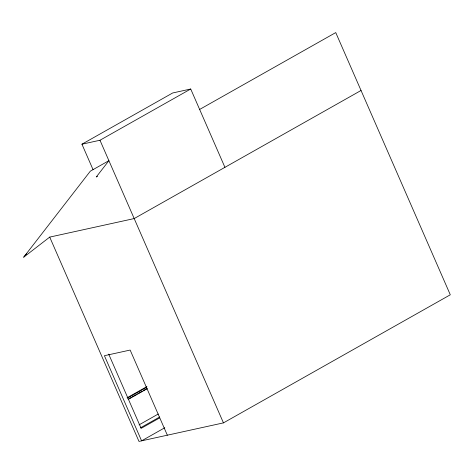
<?xml version="1.0" encoding="UTF-8"?>
<svg xmlns="http://www.w3.org/2000/svg" width="474" height="474" viewBox="0 0 474 474"><rect width="100%" height="100%" fill="white"/><g stroke="black" fill="none" stroke-linecap="round" stroke-linejoin="round"><path stroke-width="0.71" d="M361.04 90.475L134.195 218.567L49.717 237.101L23.7 257.198L90.327 171.167L108.902 160.68L96.263 176.998L97.549 176.269M23.7 257.198L26.58 253.827M93.046 169.639L81.937 144.203L172.678 92.969L190.714 89.011L224.931 167.334M81.937 144.203L99.978 140.251L190.714 89.011M199.643 109.441L335.746 32.587L450.3 294.787L223.455 422.879L138.977 441.413L49.717 237.101M127.056 397.799L146.934 386.571M127.518 398.136L146.756 387.276M129.171 398.604L131.097 397.514M132.382 396.785L136.239 394.611M137.525 393.888L142.022 391.346M143.308 390.617L146.519 388.804M128.116 399.499L147.349 388.639M139.042 424.87L158.28 414.003M140.44 427.85L159.679 416.99M159.732 417.861L141.139 428.36L108.7 354.119M164.804 427.732L141.596 440.838L104.404 355.707L130.149 350.061L167.34 435.191M99.978 140.251L223.455 422.879"/></g></svg>
